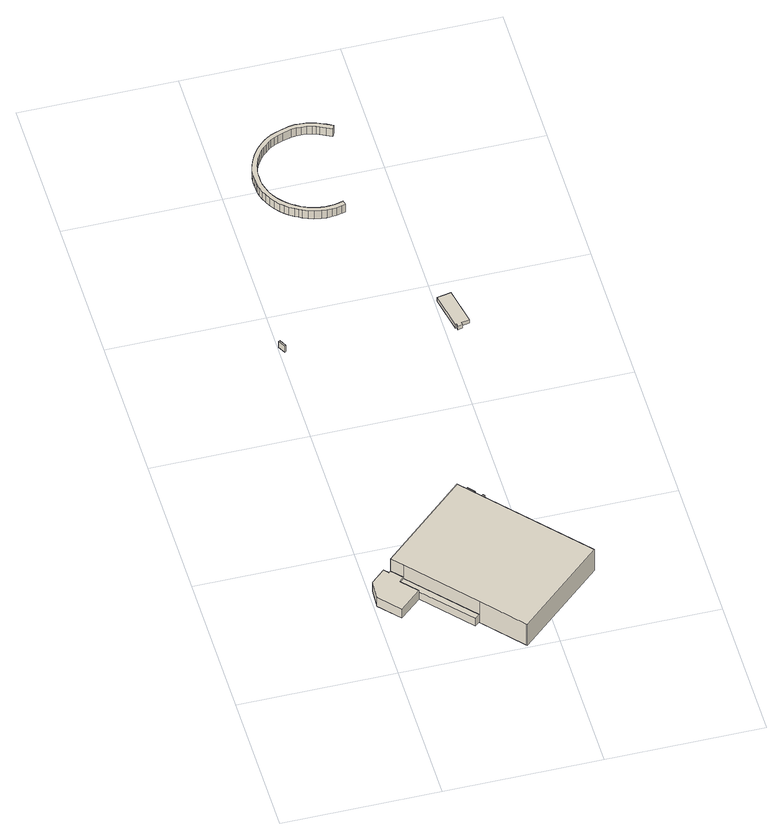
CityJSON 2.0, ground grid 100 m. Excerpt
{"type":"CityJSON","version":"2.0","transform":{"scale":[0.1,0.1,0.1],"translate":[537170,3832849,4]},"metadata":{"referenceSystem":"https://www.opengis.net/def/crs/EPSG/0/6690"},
"CityObjects":{
"building1":{"type":"Building","attributes":{"計測周辺長":426.45,"1/2500図郭":73,"区名":"住之江区","町丁目名称":"南港北２丁目","街区番号":3,"class":"3003","usage":"431","measuredHeight":7.6,"storeysAboveGround":2,"BuildingDetailAttribute.buildingRoofEdgeArea":8436.61,"BuildingDetailAttribute.buildingStructureType":"610","BuildingDetailAttribute.buildingStructureOrgType":"2","BuildingDetailAttribute.detailedUsage":"1720","BuildingDetailAttribute.specifiedBuildingCoverageRate":0.6,"BuildingDetailAttribute.surveyYear":2017,"BuildingHighTideRiskAttribute.description":"1","BuildingHighTideRiskAttribute.rank":"2","BuildingHighTideRiskAttribute.depth":0.783,"BuildingIDAttribute.prefecture":"27","BuildingIDAttribute.city":"27125"},"geometry":[{"type":"Solid","lod":"1","boundaries":[[[[0,1,2,3,4,5,6,7,8]],[[7,9,10,8]],[[6,11,9,7]],[[5,12,11,6]],[[4,13,12,5]],[[3,14,13,4]],[[2,15,14,3]],[[1,16,15,2]],[[0,17,16,1]],[[8,10,17,0]],[[9,11,12,13,14,15,16,17,10]]]]}]},
"building2":{"type":"Building","attributes":{"計測周辺長":426.45,"1/2500図郭":73,"区名":"住之江区","町丁目名称":"南港北２丁目","街区番号":3,"class":"3003","usage":"431","measuredHeight":6.5,"storeysAboveGround":2,"BuildingDetailAttribute.buildingRoofEdgeArea":8436.61,"BuildingDetailAttribute.buildingStructureType":"610","BuildingDetailAttribute.buildingStructureOrgType":"2","BuildingDetailAttribute.detailedUsage":"1720","BuildingDetailAttribute.specifiedBuildingCoverageRate":0.6,"BuildingDetailAttribute.surveyYear":2017,"BuildingHighTideRiskAttribute.description":"1","BuildingHighTideRiskAttribute.rank":"2","BuildingHighTideRiskAttribute.depth":0.659,"BuildingIDAttribute.prefecture":"27","BuildingIDAttribute.city":"27125"},"geometry":[{"type":"Solid","lod":"1","boundaries":[[[[18,19,20,21,22]],[[21,23,24,22]],[[20,25,23,21]],[[19,26,25,20]],[[18,27,26,19]],[[22,24,27,18]],[[23,25,26,27,24]]]]}]},
"building3":{"type":"Building","attributes":{"class":"3001","measuredHeight":5.1,"BuildingDetailAttribute.specifiedBuildingCoverageRate":0.6,"BuildingDetailAttribute.surveyYear":2017,"BuildingHighTideRiskAttribute.description":"1","BuildingHighTideRiskAttribute.rank":"2","BuildingHighTideRiskAttribute.depth":1.61,"BuildingIDAttribute.prefecture":"27","BuildingIDAttribute.city":"27125"},"geometry":[{"type":"Solid","lod":"1","boundaries":[[[[28,29,30,31]],[[30,32,33,31]],[[29,34,32,30]],[[28,35,34,29]],[[31,33,35,28]],[[32,34,35,33]]]]}]},
"building4":{"type":"Building","attributes":{"計測周辺長":426.45,"1/2500図郭":73,"区名":"住之江区","町丁目名称":"南港北２丁目","街区番号":3,"class":"3002","usage":"431","measuredHeight":18.4,"storeysAboveGround":2,"BuildingDetailAttribute.buildingRoofEdgeArea":8436.61,"BuildingDetailAttribute.buildingStructureType":"610","BuildingDetailAttribute.buildingStructureOrgType":"2","BuildingDetailAttribute.detailedUsage":"1720","BuildingDetailAttribute.specifiedBuildingCoverageRate":0.6,"BuildingDetailAttribute.surveyYear":2017,"BuildingHighTideRiskAttribute.description":"1","BuildingHighTideRiskAttribute.rank":"2","BuildingHighTideRiskAttribute.depth":1.01,"BuildingIDAttribute.prefecture":"27","BuildingIDAttribute.city":"27125"},"geometry":[{"type":"Solid","lod":"1","boundaries":[[[[36,37,38,39,40,41,42]],[[41,43,44,42]],[[40,45,43,41]],[[39,46,45,40]],[[38,47,46,39]],[[37,48,47,38]],[[36,49,48,37]],[[42,44,49,36]],[[43,45,46,47,48,49,44]]]]}]},
"building5":{"type":"Building","attributes":{"class":"3001","BuildingDetailAttribute.specifiedBuildingCoverageRate":0.6,"BuildingDetailAttribute.surveyYear":2017,"BuildingHighTideRiskAttribute.description":"1","BuildingHighTideRiskAttribute.rank":"2","BuildingHighTideRiskAttribute.depth":0.736,"BuildingIDAttribute.prefecture":"27","BuildingIDAttribute.city":"27125"},"geometry":[{"type":"Solid","lod":"1","boundaries":[[[[50,51,52,53]],[[52,54,55,53]],[[51,56,54,52]],[[50,57,56,51]],[[53,55,57,50]],[[54,56,57,55]]]]}]},
"building6":{"type":"Building","attributes":{"class":"3001","BuildingDetailAttribute.specifiedBuildingCoverageRate":0.6,"BuildingDetailAttribute.surveyYear":2017,"BuildingHighTideRiskAttribute.description":"1","BuildingHighTideRiskAttribute.rank":"2","BuildingHighTideRiskAttribute.depth":0.736,"BuildingIDAttribute.prefecture":"27","BuildingIDAttribute.city":"27125"},"geometry":[{"type":"Solid","lod":"1","boundaries":[[[[58,59,60,61,62,63,64,65]],[[64,66,67,65]],[[63,68,66,64]],[[62,69,68,63]],[[61,70,69,62]],[[60,71,70,61]],[[59,72,71,60]],[[58,73,72,59]],[[65,67,73,58]],[[66,68,69,70,71,72,73,67]]]]}]},
"building7":{"type":"Building","attributes":{"class":"3001","BuildingDetailAttribute.specifiedBuildingCoverageRate":0.6,"BuildingDetailAttribute.surveyYear":2017,"BuildingHighTideRiskAttribute.description":"1","BuildingHighTideRiskAttribute.rank":"2","BuildingHighTideRiskAttribute.depth":0.736,"BuildingIDAttribute.prefecture":"27","BuildingIDAttribute.city":"27125"},"geometry":[{"type":"Solid","lod":"1","boundaries":[[[[74,75,76,77]],[[76,78,79,77]],[[75,80,78,76]],[[74,81,80,75]],[[77,79,81,74]],[[78,80,81,79]]]]}]},
"building8":{"type":"Building","attributes":{"計測周辺長":389.58,"1/2500図郭":73,"区名":"住之江区","町丁目名称":"南港北２丁目","街区番号":5,"class":"3003","usage":"422","measuredHeight":6.6,"storeysAboveGround":1,"BuildingDetailAttribute.buildingRoofEdgeArea":3278.43,"BuildingDetailAttribute.buildingStructureType":"610","BuildingDetailAttribute.buildingStructureOrgType":"2","BuildingDetailAttribute.detailedUsage":"1406","BuildingDetailAttribute.specifiedBuildingCoverageRate":0.6,"BuildingDetailAttribute.surveyYear":2017,"BuildingHighTideRiskAttribute.description":"1","BuildingHighTideRiskAttribute.rank":"2","BuildingHighTideRiskAttribute.depth":1.66,"BuildingIDAttribute.prefecture":"27","BuildingIDAttribute.city":"27125"},"geometry":[{"type":"Solid","lod":"1","boundaries":[[[[82,83,84,85,86,87,88,89,90,91,92,93,94,95,96,97,98,99,100,101,102,103,104,105,106,107,108,109,110,111,112,113,114,115,116,117,118,119,120,121,122,123,124,125,126,127,128,129,130,131,132,133,134,135,136,137,138,139,140,141,142,143,144,145,146,147,148,149,150,151,152,153,154,155,156,157,158,159,160,161,162,163,164,165,166,167,168,169,170,171,172]],[[171,173,174,172]],[[170,175,173,171]],[[169,176,175,170]],[[168,177,176,169]],[[167,178,177,168]],[[166,179,178,167]],[[165,180,179,166]],[[164,181,180,165]],[[163,182,181,164]],[[162,183,182,163]],[[161,184,183,162]],[[160,185,184,161]],[[159,186,185,160]],[[158,187,186,159]],[[157,188,187,158]],[[156,189,188,157]],[[155,190,189,156]],[[154,191,190,155]],[[153,192,191,154]],[[152,193,192,153]],[[151,194,193,152]],[[150,195,194,151]],[[149,196,195,150]],[[148,197,196,149]],[[147,198,197,148]],[[146,199,198,147]],[[145,200,199,146]],[[144,201,200,145]],[[143,202,201,144]],[[142,203,202,143]],[[141,204,203,142]],[[140,205,204,141]],[[139,206,205,140]],[[138,207,206,139]],[[137,208,207,138]],[[136,209,208,137]],[[135,210,209,136]],[[134,211,210,135]],[[133,212,211,134]],[[132,213,212,133]],[[131,214,213,132]],[[130,215,214,131]],[[129,216,215,130]],[[128,217,216,129]],[[127,218,217,128]],[[126,219,218,127]],[[125,220,219,126]],[[124,221,220,125]],[[123,222,221,124]],[[122,223,222,123]],[[121,224,223,122]],[[120,225,224,121]],[[119,226,225,120]],[[118,227,226,119]],[[117,228,227,118]],[[116,229,228,117]],[[115,230,229,116]],[[114,231,230,115]],[[113,232,231,114]],[[112,233,232,113]],[[111,234,233,112]],[[110,235,234,111]],[[109,236,235,110]],[[108,237,236,109]],[[107,238,237,108]],[[106,239,238,107]],[[105,240,239,106]],[[104,241,240,105]],[[103,242,241,104]],[[102,243,242,103]],[[101,244,243,102]],[[100,245,244,101]],[[99,246,245,100]],[[98,247,246,99]],[[97,248,247,98]],[[96,249,248,97]],[[95,250,249,96]],[[94,251,250,95]],[[93,252,251,94]],[[92,253,252,93]],[[91,254,253,92]],[[90,255,254,91]],[[89,256,255,90]],[[88,257,256,89]],[[87,258,257,88]],[[86,259,258,87]],[[85,260,259,86]],[[84,261,260,85]],[[83,262,261,84]],[[82,263,262,83]],[[172,174,263,82]],[[173,175,176,177,178,179,180,181,182,183,184,185,186,187,188,189,190,191,192,193,194,195,196,197,198,199,200,201,202,203,204,205,206,207,208,209,210,211,212,213,214,215,216,217,218,219,220,221,222,223,224,225,226,227,228,229,230,231,232,233,234,235,236,237,238,239,240,241,242,243,244,245,246,247,248,249,250,251,252,253,254,255,256,257,258,259,260,261,262,263,174]]]]}]},
"building9":{"type":"Building","attributes":{"class":"3001","BuildingDetailAttribute.specifiedBuildingCoverageRate":0.6,"BuildingDetailAttribute.surveyYear":2017,"BuildingHighTideRiskAttribute.description":"1","BuildingHighTideRiskAttribute.rank":"2","BuildingHighTideRiskAttribute.depth":1.89,"BuildingIDAttribute.prefecture":"27","BuildingIDAttribute.city":"27125"},"geometry":[{"type":"Solid","lod":"1","boundaries":[[[[264,265,266,267,268,269,270,271]],[[270,272,273,271]],[[269,274,272,270]],[[268,275,274,269]],[[267,276,275,268]],[[266,277,276,267]],[[265,278,277,266]],[[264,279,278,265]],[[271,273,279,264]],[[272,274,275,276,277,278,279,273]]]]}]}
},
"vertices":[
[211,668,13],[181,639,13],[272,538,13],[135,416,13],[16,549,13],[22,676,13],[112,755,13],[139,726,13],[150,736,13],[139,726,89],[150,736,89],[112,755,89],[22,676,89],[16,549,89],[135,416,89],[272,538,89],[181,639,89],[211,668,89],
[570,264,14],[540,238,14],[272,538,14],[181,639,14],[211,668,14],[181,639,79],[211,668,79],[272,538,79],[540,238,79],[570,264,79],
[5,2746,5],[15,2751,5],[40,2704,5],[30,2698,5],[40,2704,56],[30,2698,56],[15,2751,56],[5,2746,56],
[693,1222,11],[1342,493,11],[797,8,11],[791,15,11],[570,264,11],[211,668,11],[150,736,11],[211,668,194],[150,736,194],[570,264,194],[791,15,194],[797,8,194],[1342,493,194],[693,1222,194],
[760,1298,14],[780,1315,14],[818,1270,14],[798,1253,14],[818,1270,44],[798,1253,44],[780,1315,44],[760,1298,44],
[823,1186,13],[822,1185,13],[809,1199,13],[832,1220,13],[844,1206,13],[832,1195,13],[840,1187,13],[831,1178,13],[840,1187,43],[831,1178,43],[832,1195,43],[844,1206,43],[832,1220,43],[809,1199,43],[822,1185,43],[823,1186,43],
[842,1226,14],[854,1235,14],[864,1224,14],[851,1214,14],[864,1224,44],[851,1214,44],[854,1235,44],[842,1226,44],
[517,4411,4],[556,4416,4],[587,4415,4],[624,4412,4],[659,4404,4],[684,4396,4],[706,4387,4],[743,4369,4],[781,4349,4],[767,4323,4],[729,4342,4],[693,4360,4],[673,4368,4],[651,4375,4],[620,4382,4],[586,4385,4],[557,4386,4],[523,4382,4],[468,4366,4],[432,4353,4],[409,4344,4],[385,4330,4],[369,4318,4],[346,4298,4],[327,4280,4],[311,4262,4],[288,4229,4],[274,4204,4],[260,4173,4],[251,4148,4],[243,4114,4],[239,4082,4],[239,4051,4],[239,4026,4],[242,3999,4],[248,3975,4],[256,3950,4],[265,3923,4],[281,3892,4],[298,3865,4],[322,3837,4],[342,3817,4],[363,3799,4],[373,3792,4],[388,3781,4],[415,3764,4],[443,3751,4],[461,3743,4],[489,3734,4],[530,3726,4],[560,3723,4],[587,3724,4],[614,3726,4],[647,3732,4],[672,3739,4],[679,3710,4],[653,3703,4],[619,3696,4],[589,3694,4],[558,3693,4],[526,3697,4],[481,3705,4],[450,3716,4],[417,3731,4],[396,3743,4],[375,3755,4],[344,3775,4],[321,3795,4],[300,3817,4],[274,3848,4],[255,3877,4],[238,3911,4],[227,3940,4],[218,3967,4],[213,3994,4],[210,4024,4],[209,4051,4],[209,4084,4],[214,4119,4],[222,4156,4],[232,4184,4],[247,4217,4],[263,4245,4],[287,4280,4],[305,4300,4],[325,4320,4],[351,4342,4],[368,4355,4],[396,4371,4],[421,4381,4],[459,4395,4],[421,4381,70],[459,4395,70],[396,4371,70],[368,4355,70],[351,4342,70],[325,4320,70],[305,4300,70],[287,4280,70],[263,4245,70],[247,4217,70],[232,4184,70],[222,4156,70],[214,4119,70],[209,4084,70],[209,4051,70],[210,4024,70],[213,3994,70],[218,3967,70],[227,3940,70],[238,3911,70],[255,3877,70],[274,3848,70],[300,3817,70],[321,3795,70],[344,3775,70],[375,3755,70],[396,3743,70],[417,3731,70],[450,3716,70],[481,3705,70],[526,3697,70],[558,3693,70],[589,3694,70],[619,3696,70],[653,3703,70],[679,3710,70],[672,3739,70],[647,3732,70],[614,3726,70],[587,3724,70],[560,3723,70],[530,3726,70],[489,3734,70],[461,3743,70],[443,3751,70],[415,3764,70],[388,3781,70],[373,3792,70],[363,3799,70],[342,3817,70],[322,3837,70],[298,3865,70],[281,3892,70],[265,3923,70],[256,3950,70],[248,3975,70],[242,3999,70],[239,4026,70],[239,4051,70],[239,4082,70],[243,4114,70],[251,4148,70],[260,4173,70],[274,4204,70],[288,4229,70],[311,4262,70],[327,4280,70],[346,4298,70],[369,4318,70],[385,4330,70],[409,4344,70],[432,4353,70],[468,4366,70],[523,4382,70],[557,4386,70],[586,4385,70],[620,4382,70],[651,4375,70],[673,4368,70],[693,4360,70],[729,4342,70],[767,4323,70],[781,4349,70],[743,4369,70],[706,4387,70],[684,4396,70],[659,4404,70],[624,4412,70],[587,4415,70],[556,4416,70],[517,4411,70],
[1068,2629,2],[1061,2625,2],[1013,2869,2],[1105,2886,2],[1153,2643,2],[1101,2632,2],[1104,2616,2],[1072,2609,2],[1104,2616,32],[1072,2609,32],[1101,2632,32],[1153,2643,32],[1105,2886,32],[1013,2869,32],[1061,2625,32],[1068,2629,32]
]}
